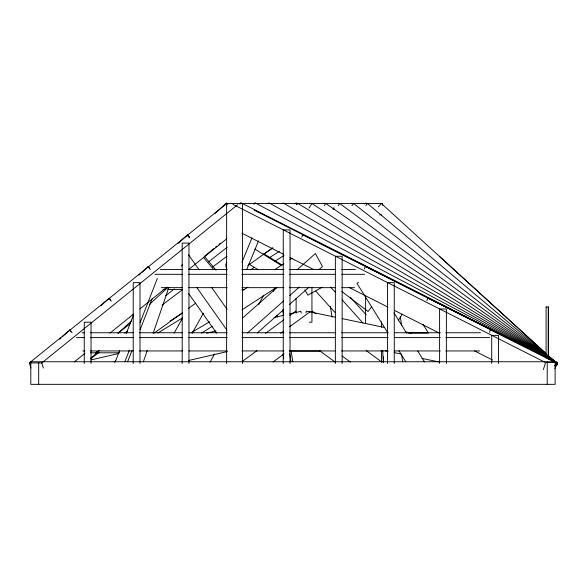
<?xml version="1.0" encoding="UTF-8"?>
<svg xmlns="http://www.w3.org/2000/svg" width="587" height="587" viewBox="0 0 587 587"><rect width="100%" height="100%" fill="white"/><g stroke="black" fill="none" stroke-linecap="round" stroke-linejoin="round"><path stroke-width="0.88" d="M312.145 312.886L312.24 311.11L315.938 313.818M305.966 312.9L306.341 311.132L335.052 317.134M543.379 369.546L545.55 362.539L553.607 362.539M143.309 361.922L147.249 350.446M153.09 333.423L168.88 287.417M115.074 362.267L119.704 350.395M126.315 333.445L133.587 314.801M124.928 361.548L129.228 350.527M140.139 322.557L157.331 278.48M127.577 361.79L131.87 350.769M140.139 329.578L152.371 298.211M226.758 262.235L225.716 264.759L226.677 270.027M241.976 262.235L251.999 237.772M246.797 269.484L258.551 240.817M554.832 368.526L557.166 363.602L547.693 354.974M273.322 291.394L274.129 289.758M489.367 332.198L490.571 329.762L556.733 362.546L555.126 365.796L557.122 363.426L548.023 355.759M426.822 300.544L428.033 298.115L546.086 357.219L302.965 234.822L301.747 237.251M547.576 357.101L556.931 362.854L555.126 365.796L556.747 362.553L547.744 358.033L556.747 362.553L555.126 365.796L557.092 363.287L547.744 355.949M364.285 268.89L365.503 266.469L546.123 357.226M239.878 204.269L240.692 202.654L546.137 357.197M253.988 204.342L254.831 202.742L546.277 357.057M548.185 357.696L556.887 362.773L555.126 365.796L556.799 362.634L548.023 357.799M210.058 362.267L214.504 353.902M258.64 304.616L263.519 295.444M181.566 265.992L182.425 264.407M555.126 365.796L556.843 362.7L547.891 357.916M174.097 333.167L182.286 318.572M192.088 333.438L203.44 313.201M332.961 209.251L333.886 207.673L334.113 209.464M296.398 204.65L297.345 203.109L546.02 356.14M398.39 320.297L402.286 314.089M308.982 208.084L311.939 203.535L545.917 355.759M324.222 205.714L325.763 203.484L546.402 355.722M338.127 205.721L339.734 203.535L546.013 355.054M555.133 365.796L557.063 363.177L548.221 356.683M371.776 306.627L368.071 311.528L341.942 291.629M351.958 205.67L353.638 203.535L546.306 354.819M365.789 205.611L367.535 203.535L545.925 353.99M557.65 364.322L556.307 365.796L555.001 365.796L556.938 363.001L547.906 356.764M378.395 206.881L381.433 203.535L546.372 353.77M96.004 352.794L97.31 351.562M59.713 339.227L61.041 338.017M62.361 336.799L69.985 329.806M100.795 305.834L109.153 298.159L110.371 299.495M138.921 275.149L140.264 273.916M141.606 272.684L148.32 266.52L149.538 267.855M178.066 243.524L187.488 234.881L189.322 236.877M215.121 213.426L226.655 202.838L227.873 204.166M95.901 352.824L97.229 351.606M90.383 358.62L99.225 350.505M117.987 333.277L131.451 320.92M149.626 304.235L167.801 287.549M242.446 318.147L277.225 287.351M297.007 269.844L315.417 253.54L322.468 266.542L319.064 269.558M247.457 332.961L283.602 300.962M289.736 295.525L299.282 287.072M257.297 332.961L283.895 309.415M289.354 304.587L309.129 287.072M204.834 256.042L214.013 248.448M215.422 247.281L216.83 246.114M218.951 244.361L220.36 243.194M30.913 367.99L29.35 362.935L225.188 204.731M29.35 362.935L41.78 362.935L237.618 204.731M74.38 361.871L85.064 353.235M109.989 333.1L133.491 314.118M139.897 308.938L166.957 287.08M189.036 269.242L226.78 238.755M268.024 203.535L268.398 203.241M118.2 333.123L130.431 323.481M165.688 295.694L174.324 288.892M208.517 261.949L227.22 247.2M281.929 203.535L282.31 203.249M90.706 358.76L99.115 352.427M124.752 333.137L127.68 330.936M162.107 305.027L182.616 289.589M212.648 266.99L226.949 256.226M265.5 333.291L283.983 319.768M289.897 315.439L295.811 311.11M242.27 361.423L257.055 350.608M280.718 333.291L283.675 331.127M289.589 326.798L310.288 311.653M273.058 361.944L284.145 353.829M294.835 203.938L296.318 202.875L297.374 204.335M114.142 361.915L115.624 360.844M154.22 333.049L182.425 312.739M188.361 308.461L195.787 303.119M247.743 265.706L272.419 247.934M309.731 203.535L310.134 203.256M323.628 203.535L324.046 203.263M263.812 254.039L272.962 247.971M242.475 290.631L247.839 287.146M274.665 269.697L283.866 263.71M289.993 259.725L292.289 258.229M241.91 309.877L276.396 287.447M337.525 203.535L337.958 203.263M170.017 321.067L182.388 313.179M250.407 269.807L254.274 267.349M269.382 257.708L279.434 251.302M201.517 333.145L212.362 326.269M358.459 282.42L356.962 283.345L387.912 333.034M351.43 203.535L351.862 203.271M157.888 333.012L182.528 317.883M274.635 261.31L283.998 255.558M364.366 203.858L365.943 202.919M192.074 332.191L209.654 321.771M322.278 287.168L307.882 295.202L304.88 289.824M90.941 359.919L118.625 353.506M206.587 333.145L215.972 330.973M274.019 317.538L283.844 315.263M289.64 313.92L300.815 311.337L301.219 313.098M188.464 360.543L227.316 351.547M379.679 214.835L381.433 214.835M160.383 269.462L182.352 269.462M188.757 269.462L227.206 269.462M241.859 269.462L283.998 269.462M289.494 269.462L335.294 269.462M341.707 269.462L355.443 269.462M154.887 274.312L182.352 274.312M188.757 274.312L227.206 274.312M241.859 274.312L283.998 274.312M289.494 274.312L335.294 274.312M341.707 274.312L364.608 274.312M161.3 287.659L182.352 287.659M188.757 287.659L227.206 287.659M241.859 287.659L283.998 287.659M289.494 287.659L335.294 287.659M341.707 287.659L354.526 287.659M167.831 289.464L182.315 289.464M163.054 289.538L164.837 289.538M241.976 289.67L244.691 289.67M546.035 306.942L548.317 306.942L548.265 358.151M309.298 322.19L311.939 322.19L311.939 287.623M82.033 332.741L84.77 332.741M90.251 332.741L133.168 332.741M139.559 332.741L182.476 332.741M188.867 332.741L227.22 332.741M241.844 332.741L283.91 332.741M289.398 332.741L335.126 332.741M341.531 332.741L388.168 332.741M394.567 332.741L440.294 332.741M445.782 332.741L480.533 332.741M407.994 333.1L428.07 333.1M76.552 337.598L84.77 337.598M90.251 337.598L133.168 337.598M139.559 337.598L182.476 337.598M188.867 337.598L227.22 337.598M241.844 337.598L283.91 337.598M289.398 337.598L335.126 337.598M341.531 337.598L388.168 337.598M394.567 337.598L440.294 337.598M445.782 337.598L489.683 337.598M82.943 350.945L84.77 350.945M90.251 350.945L133.168 350.945M139.559 350.945L182.476 350.945M188.867 350.945L227.22 350.945M241.844 350.945L283.91 350.945M289.398 350.945L335.126 350.945M341.531 350.945L388.168 350.945M394.567 350.945L440.294 350.945M445.782 350.945L479.623 350.945M289.325 351.033L320.509 351.033M381.036 351.033L382.871 351.033M90.42 352.824L119.594 352.794M37.817 361.746L30.81 361.746L30.81 384.346L555.126 384.346L555.126 361.746L548.221 357.256M342.236 318.638L384.412 327.458M405.052 331.772L411.333 333.086M385.167 350.703L387.86 351.268M394.141 352.582L401.325 354.086M421.965 358.4L439.01 361.966M556.747 362.561L547.759 358.041L555.126 361.746L38.691 361.746L38.691 384.346M254.142 210.117L553.761 361.709M232.863 204.335L545.55 362.539M241.859 233.193L283.499 254.259M290.029 257.561L313.707 269.543M348.81 287.307L388 307.133M394.53 310.435L439.436 333.159M474.538 350.916L492.5 360.007M268.985 202.845L546.424 356.911M283.161 202.963L545.815 356.309M263.989 253.848L281.782 264.832M254.846 249.093L281.921 265.801M248.91 264.003L258.192 269.734M366.215 350.608L381.741 361.966M342.082 355.993L350.212 361.944M319.467 350.586L334.994 361.944M439.333 256.27L538.719 347.034M540.069 348.267L546.159 353.822M548.185 355.671L555.625 362.465M225.892 203.535L227.11 204.87M187.319 235.027L189.153 237.023M187.158 235.182L189.601 237.845M148.151 266.667L149.377 268.002M147.99 266.821L150.433 269.484M108.984 298.313L110.818 300.309M108.822 298.46L111.266 301.124M69.816 329.953L71.042 331.288M69.655 330.107L72.098 332.77M350.292 297.213L366.119 314.793M330.606 287.072L335.478 292.48M342.17 299.92L362.869 322.909M315.791 291.152L335.272 312.783M204.166 256.115L215.972 270.049M203.674 257.737L213.712 269.58M188.537 254.831L199.096 269.756M211.768 287.667L227.074 309.312M196.872 287.637L226.964 330.173M188.669 293.603L216.647 333.159M394.002 312.893L406.659 333.218M417.695 350.938L424.548 361.944M398.947 350.762L405.8 361.768M423.014 324.34L428.305 332.858M41.78 362.935L43.343 367.99M382.702 205.347L382.416 203.535L226.619 203.535L226.619 363.558M400.239 316.54L401.662 325.58M401.589 354.643L402.733 361.878M330.334 306.289L332.044 317.141M291.108 350.894L292.818 361.746M282.78 309.907L283.638 315.329M289.626 353.301L290.903 361.438M276.917 315.329L277.196 317.141M283.044 354.203L283.756 358.723M383.296 356.764L383.568 362.252M382.709 350.388L383.296 362.282M548.346 306.942L548.346 359.061M547.216 361.746L547.216 384.346M546.086 306.942L546.086 358.151M498.488 363.441L498.488 335.375L491.708 335.375L491.708 363.441M446.377 363.441L446.377 309.011L439.597 309.011L439.597 363.441M394.259 363.441L394.259 282.64L387.479 282.64L387.479 363.441M381.433 321.83L381.433 327.319M381.433 351.099L381.433 362.069M365.613 297.139L365.613 323.664M342.148 363.441L342.148 256.277L335.368 256.277L335.368 363.441M296.119 298.541L296.119 313.098M290.037 363.441L290.037 229.906L283.25 229.906L283.25 363.441M242.438 203.535L242.438 363.558M188.963 363.441L188.963 243.091L182.183 243.091L182.183 363.441M140 363.441L140 282.64L133.22 282.64L133.22 363.441M91.044 363.441L91.044 322.19L84.257 322.19L84.257 363.441"/></g></svg>
